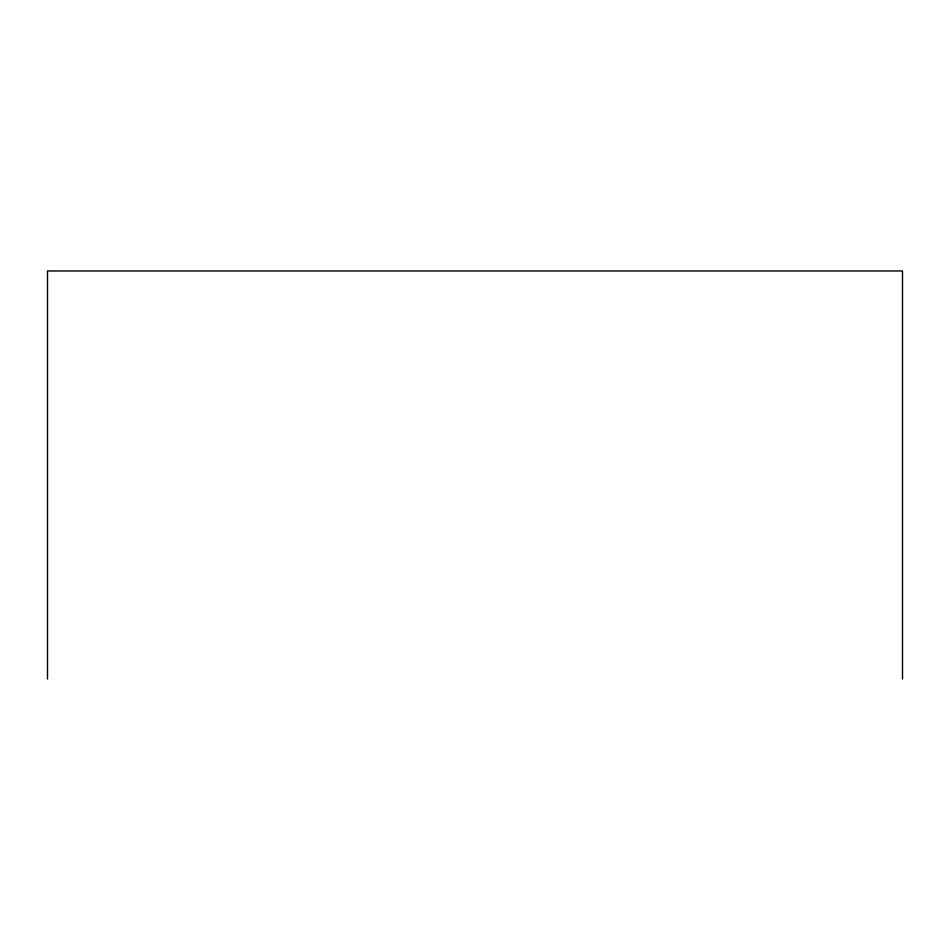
<?xml version="1.0" encoding="UTF-8"?>
<svg xmlns="http://www.w3.org/2000/svg" width="950" height="950" viewBox="0 0 950 950"><rect width="100%" height="100%" fill="white"/><g stroke="black" fill="none" stroke-linecap="round" stroke-linejoin="round"><path stroke-width="1.43" d="M902.5 679.036L902.5 270.964L47.5 270.964L47.5 679.036"/></g></svg>
